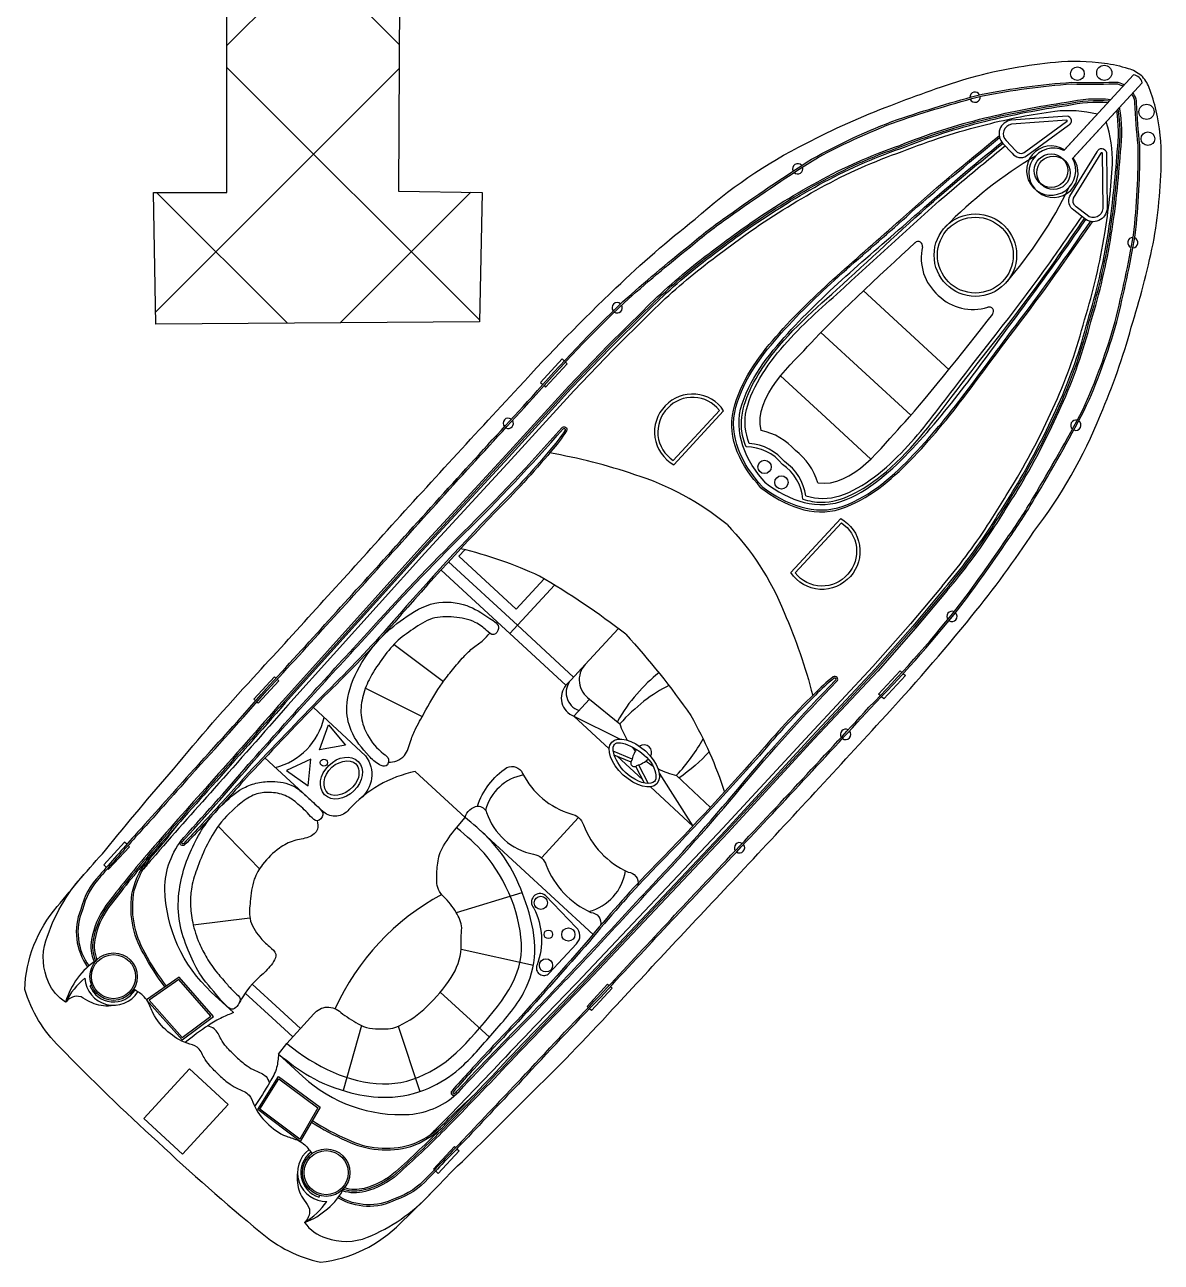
# Model space of a CAD drawing. Header units: metres. Extents: x 261896 to 262393, y 2168807 to 2169275.
# Drawn here: x 262044.1 to 262096.3, y 2168829.1 to 2168886 of the extents above; entities that cross this region are included whole.
import ezdxf

# ---------------------------------------------------------------- set-up
doc = ezdxf.new("R2010")
doc.units = ezdxf.units.M
doc.layers.add('PORT', color=5, linetype='Continuous')

msp = doc.modelspace()

# ---------------------------------------------------------------- linework, layer by layer
at = {"color": 32, "true_color": 0xcd6928}
for p, q in [((262084.585, 2168871.926), (262082.605, 2168873.751)), ((262082.736, 2168869.92), (262080.67, 2168871.826)), ((262084.585, 2168871.926), (262086.565, 2168870.1)), ((262080.888, 2168867.915), (262078.815, 2168869.826)), ((262082.736, 2168869.92), (262084.803, 2168868.015)), ((262080.888, 2168867.915), (262082.96, 2168866.005)), ((262066.717, 2168858.361), (262063.549, 2168861.281)), ((262066.368, 2168857.982), (262063.201, 2168860.901)), ((262061.039, 2168857.485), (262063.312, 2168855.781)), ((262059.724, 2168855.473), (262062.338, 2168854.173)), ((262070.032, 2168854.967), (262069.307, 2168854.181)), ((262069.307, 2168854.181), (262070.934, 2168852.681)), ((262069.307, 2168854.181), (262071.402, 2168853.134)), ((262071.996, 2168852.214), (262071.123, 2168852.581)), ((262071.937, 2168852.073), (262071.167, 2168852.396)), ((262071.306, 2168852.338), (262072.458, 2168851.276)), ((262072.143, 2168851.883), (262072.542, 2168851.114)), ((262072.279, 2168851.953), (262072.726, 2168851.092)), ((262073.23, 2168851.566), (262074.782, 2168849.133)), ((262072.83, 2168850.933), (262074.782, 2168849.133)), ((262067.82, 2168847.669), (262069.529, 2168849.523)), ((262052.959, 2168849.127), (262054.858, 2168847.163)), ((262064.915, 2168849.013), (262070.19, 2168844.15)), ((262063.906, 2168845.154), (262066.937, 2168846.076)), ((262051.806, 2168844.59), (262054.413, 2168844.914)), ((262064.127, 2168843.472), (262067.447, 2168842.736)), ((262054.519, 2168841.859), (262055.787, 2168840.69)), ((262047.127, 2168841.817), (262047.055, 2168841.789)), ((262054.196, 2168841.452), (262055.435, 2168840.309)), ((262063.159, 2168841.488), (262065.424, 2168839.428)), ((262056.384, 2168839.434), (262055.435, 2168840.309)), ((262056.734, 2168839.817), (262055.787, 2168840.69)), ((262059.545, 2168839.958), (262058.708, 2168836.967)), ((262061.235, 2168839.927), (262062.229, 2168836.922)), ((262057.612, 2168832.15), (262057.59, 2168832.076))]:
    msp.add_line(p, q, dxfattribs=at)
for points in [[(262050.182, 2168834.611, -0.01736), (262045.664, 2168838.981, -0.12634), (262044.06, 2168841.612, -0.172899), (262045.557, 2168845.427, -0.013884), (262047.771, 2168848.02, -0.008973), (262050.901, 2168851.75, -0.01509), (262054.563, 2168855.945, 0.002245), (262060.339, 2168862.296, -0.003342), (262066.784, 2168869.314, -0.016984), (262071.246, 2168873.874, -0.024546), (262074.882, 2168877.032, -0.067942), (262079.982, 2168880.515, -0.033948), (262083.881, 2168882.258, -0.022001), (262087.624, 2168883.569, -0.042872), (262091.455, 2168884.255, -0.059514), (262093.706, 2168884.202, -0.046364), (262094.795, 2168883.966, -0.104882), (262095.396, 2168883.651, -0.104882)], [(262050.182, 2168834.611, 0.01736), (262054.904, 2168830.462, 0.12634), (262057.656, 2168829.077, 0.172899), (262061.338, 2168830.877, 0.013884), (262063.743, 2168833.295, 0.008973), (262067.207, 2168836.717, 0.01509), (262071.091, 2168840.707, -0.002245), (262076.953, 2168846.978, 0.003342), (262083.425, 2168853.971, 0.016984), (262087.608, 2168858.789, 0.024546), (262090.462, 2168862.668, 0.067942), (262093.52, 2168868.034, 0.033948), (262094.941, 2168872.062, 0.022001), (262095.944, 2168875.898, 0.042872), (262096.317, 2168879.773, 0.059514), (262096.082, 2168882.012, 0.046364), (262095.758, 2168883.078, 0.104882), (262095.396, 2168883.651, 0.104882)], [(262051.648, 2168851.526, 0.006425), (262055.155, 2168855.434, 0.002217), (262060.92, 2168861.772, -0.003368), (262067.388, 2168868.869, -0.024633), (262071.567, 2168873.243, -0.015037), (262074.622, 2168875.828, -0.025439), (262076.391, 2168877.188, -0.013843), (262080.239, 2168879.789, -0.040266), (262084.189, 2168881.614, -0.016729), (262088.085, 2168882.783, -0.029739), (262092.194, 2168883.329, 0.01525), (262094.144, 2168883.335, -0.132389), (262094.494, 2168883.271, -0.028442), (262094.623, 2168883.209, -0.028442)], [(262051.704, 2168851.474, 0.006424), (262055.213, 2168855.383, 0.002217), (262060.977, 2168861.72, -0.003368), (262067.445, 2168868.818, -0.024633), (262071.619, 2168873.187, -0.015038), (262074.671, 2168875.769, -0.025461), (262076.435, 2168877.125, -0.013839), (262080.279, 2168879.723, -0.040238), (262084.214, 2168881.541, -0.016715), (262088.102, 2168882.708, -0.029693), (262092.196, 2168883.253, 0.015234), (262094.149, 2168883.259, -0.134036), (262094.463, 2168883.201, -0.024879), (262094.569, 2168883.151, -0.024879)], [(262066.923, 2168837.443, -0.006425), (262070.533, 2168841.256, -0.002217), (262076.383, 2168847.516, 0.003368), (262082.933, 2168854.537, 0.024633), (262086.954, 2168859.057, 0.015037), (262089.283, 2168862.311, 0.025439), (262090.495, 2168864.185, 0.013843), (262092.775, 2168868.231, 0.040266), (262094.273, 2168872.316, 0.016729), (262095.123, 2168876.294, 0.029739), (262095.335, 2168880.434, -0.01525), (262095.182, 2168882.378, 0.132389), (262095.09, 2168882.721, 0.028442), (262095.018, 2168882.845, 0.028442)], [(262066.867, 2168837.495, -0.006424), (262070.478, 2168841.309, -0.002217), (262076.327, 2168847.568, 0.003368), (262082.877, 2168854.59, 0.024633), (262086.894, 2168859.104, 0.015038), (262089.22, 2168862.355, 0.025461), (262090.428, 2168864.224, 0.013839), (262092.706, 2168868.265, 0.040238), (262094.199, 2168872.335, 0.016715), (262095.047, 2168876.305, 0.029693), (262095.258, 2168880.43, -0.015234), (262095.106, 2168882.376, 0.134036), (262095.022, 2168882.685, 0.024879), (262094.964, 2168882.787, 0.024879)], [(262072.508, 2168872.84, -0.031596), (262075.157, 2168875.18, -0.004928), (262077.045, 2168876.585, -0.02844), (262080.522, 2168878.754, -0.042875), (262084.29, 2168880.428, -0.035347), (262088.209, 2168881.689, -0.024093), (262091.963, 2168882.414, -0.079837), (262094.007, 2168882.541)], [(262072.562, 2168872.785, -0.031592), (262075.204, 2168875.119, -0.004926), (262077.09, 2168876.522, -0.028436), (262080.559, 2168878.687, -0.042895), (262084.317, 2168880.356, -0.035363), (262088.227, 2168881.614, -0.024111), (262091.977, 2168882.338, -0.077658), (262093.941, 2168882.47, -0.077658)], [(262072.617, 2168872.731, -0.031588), (262075.251, 2168875.058, -0.004924), (262077.135, 2168876.46, -0.028433), (262080.596, 2168878.62, -0.042917), (262084.344, 2168880.284, -0.035379), (262088.245, 2168881.539, -0.02413), (262091.991, 2168882.263, -0.075408), (262093.875, 2168882.399, -0.075408)], [(262072.725, 2168872.623, -0.031581), (262075.344, 2168874.936, -0.00492), (262077.224, 2168876.335, -0.028426), (262080.67, 2168878.485, -0.042959), (262084.398, 2168880.14, -0.035411), (262088.282, 2168881.39, -0.028829), (262091.425, 2168882, -0.092336), (262093.387, 2168881.869, -0.080328)], [(262086.358, 2168860.062, 0.031588), (262088.464, 2168862.876, 0.004924), (262089.709, 2168864.867, 0.028433), (262091.581, 2168868.492, 0.042917), (262092.936, 2168872.363, 0.035379), (262093.871, 2168876.353, 0.02413), (262094.288, 2168880.145, 0.075408), (262094.271, 2168882.034, 0.075408)], [(262086.417, 2168860.012, 0.031592), (262088.528, 2168862.834, 0.004926), (262089.774, 2168864.828, 0.028436), (262091.651, 2168868.461, 0.042895), (262093.01, 2168872.342, 0.035363), (262093.946, 2168876.341, 0.024111), (262094.364, 2168880.137, 0.077658), (262094.336, 2168882.106, 0.077658)], [(262086.475, 2168859.962, 0.031596), (262088.593, 2168862.793, 0.004928), (262089.84, 2168864.788, 0.02844), (262091.721, 2168868.43, 0.042875), (262093.084, 2168872.321, 0.035347), (262094.022, 2168876.329, 0.024093), (262094.441, 2168880.13, 0.079837), (262094.402, 2168882.177)], [(262089.041, 2168880.513), (262089.464, 2168880.062, 0.382221), (262090.126, 2168879.938), (262092.053, 2168881.348, 0.786544), (262091.987, 2168881.772), (262089.413, 2168881.588, 0.616464), (262089.041, 2168880.513, 3.844907)], [(262086.241, 2168860.161, 0.031581), (262088.335, 2168862.959, 0.00492), (262089.577, 2168864.946, 0.028426), (262091.441, 2168868.555, 0.042959), (262092.788, 2168872.405, 0.035411), (262093.719, 2168876.377, 0.028829), (262094.072, 2168879.56, 0.092336), (262093.782, 2168881.504, 0.080328)], [(262092.783, 2168877.063), (262092.299, 2168877.448, -0.382221), (262092.122, 2168878.098), (262093.372, 2168880.132, -0.786544), (262093.799, 2168880.102), (262093.824, 2168877.521, -0.616464), (262092.783, 2168877.063, -3.844907)], [(262072.508, 2168872.84), (262070.894, 2168871.248), (262069.077, 2168869.356), (262066.201, 2168866.198), (262062.225, 2168861.885), (262055.927, 2168854.895, -0.002601), (262052.547, 2168851.063, 0.004411), (262049.67, 2168847.808, 0.013009), (262047.796, 2168845.477, 0.113396), (262047.131, 2168843.92, 0.146005), (262047.249, 2168842.895, 1.595219)], [(262072.562, 2168872.785), (262070.948, 2168871.194), (262069.133, 2168869.304), (262066.258, 2168866.146), (262062.281, 2168861.833), (262055.984, 2168854.844, -0.002601), (262052.604, 2168851.012, 0.004411), (262049.729, 2168847.758, 0.013003), (262047.857, 2168845.431, 0.113337), (262047.207, 2168843.907, 0.144821), (262047.314, 2168842.941, 0.138987)], [(262072.616, 2168872.73), (262071.003, 2168871.14), (262069.189, 2168869.251), (262066.314, 2168866.094), (262062.338, 2168861.781), (262056.042, 2168854.793, -0.002601), (262052.661, 2168850.961, 0.00441), (262049.787, 2168847.708, 0.012997), (262047.919, 2168845.386, 0.113276), (262047.282, 2168843.893, 0.142458), (262047.379, 2168842.984, 0.142458)], [(262072.724, 2168872.621), (262071.112, 2168871.032), (262069.301, 2168869.147), (262066.427, 2168865.99), (262062.451, 2168861.678), (262056.157, 2168854.691, -0.002601), (262052.775, 2168850.858, 0.00441), (262049.903, 2168847.608, 0.002867), (262049.482, 2168847.105, 0.002867)], [(262073.908, 2168865.746), (262076.197, 2168868.229, 0.483063), (262073.514, 2168868.454, 0.50024), (262073.908, 2168865.746, 0.418424)], [(262053.659, 2168840.556), (262052.636, 2168841.499, -0.202722), (262050.505, 2168846.235, -0.178768), (262051.373, 2168848.604, 0.010028), (262054.534, 2168852.183, -0.005356), (262059.826, 2168858.018, -0.016605), (262064.217, 2168862.636, 0.018921), (262068.757, 2168867.442, -0.925873), (262068.971, 2168867.297, -0.041202), (262068.257, 2168866.357, -0.024461), (262065.693, 2168863.566, 0.012888), (262060.774, 2168858.168, -0.019359), (262057.817, 2168855.082, 0.002375), (262054.393, 2168851.514, -0.006386), (262052.278, 2168849.183, -0.013656), (262051.412, 2168848.267, -0.862706), (262051.218, 2168848.409, 0.648089)], [(262051.284, 2168848.369, -0.016488), (262051.43, 2168848.553, 0.010023), (262054.592, 2168852.132, -0.005356), (262059.882, 2168857.967, -0.016607), (262064.271, 2168862.581, 0.018921), (262068.815, 2168867.392, 0.01143), (262068.817, 2168867.394, -0.913283), (262068.906, 2168867.336, -0.041174), (262068.199, 2168866.407, -0.024478), (262065.638, 2168863.62, 0.012889), (262060.717, 2168858.218, -0.019362), (262057.763, 2168855.136, 0.002377), (262054.336, 2168851.566, -0.006391), (262052.222, 2168849.235, -0.013664), (262051.358, 2168848.321, 0.000701), (262051.358, 2168848.321, -0.819976), (262051.284, 2168848.369, -0.819976)], [(262076.351, 2168862.994, 0.096403), (262072.111, 2168865.283, 0.040538), (262068.196, 2168866.284, 1.92312)], [(262076.351, 2168862.994, -0.096403), (262078.976, 2168858.954, -0.040538), (262080.291, 2168855.133, -1.92312)], [(262079.291, 2168860.783), (262081.58, 2168863.265, -0.483063), (262082.022, 2168860.609, -0.50024), (262079.291, 2168860.783, -0.418424)], [(262071.697, 2168857.947, 0.033687), (262067.73, 2168860.624, 0.051879), (262064.101, 2168861.88, 1.92312)], [(262086.357, 2168860.061), (262084.903, 2168858.324), (262083.168, 2168856.363), (262080.254, 2168853.242), (262076.278, 2168848.929), (262069.823, 2168842.087, 0.002601), (262066.277, 2168838.407, -0.00441), (262063.268, 2168835.279, -0.012997), (262061.105, 2168833.228, -0.113276), (262059.669, 2168832.473, -0.142458), (262058.755, 2168832.496, -0.142458)], [(262086.24, 2168860.16), (262084.787, 2168858.425), (262083.054, 2168856.466), (262080.141, 2168853.346), (262076.165, 2168849.034), (262069.712, 2168842.194, 0.002601), (262066.166, 2168838.513, -0.00441), (262063.159, 2168835.387, -0.002867), (262062.692, 2168834.926, -0.002867)], [(262086.475, 2168859.962), (262085.019, 2168858.224), (262083.281, 2168856.26), (262080.366, 2168853.138), (262076.39, 2168848.825), (262069.933, 2168841.981, 0.002601), (262066.389, 2168838.301, -0.004411), (262063.377, 2168835.171, -0.013009), (262061.206, 2168833.113, -0.113396), (262059.708, 2168832.325, -0.146005), (262058.676, 2168832.359, -1.595219)], [(262086.416, 2168860.012), (262084.961, 2168858.274), (262083.225, 2168856.311), (262080.31, 2168853.19), (262076.334, 2168848.877), (262069.878, 2168842.034, 0.002601), (262066.333, 2168838.354, -0.004411), (262063.323, 2168835.225, -0.013003), (262061.156, 2168833.171, -0.113337), (262059.688, 2168832.399, -0.144821), (262058.717, 2168832.427, -0.138987)], [(262071.339, 2168858.197), (262069.835, 2168856.566, 0.462925), (262070.032, 2168854.967), (262071.421, 2168853.834)], [(262071.697, 2168857.947, -0.033687), (262074.687, 2168854.209, -0.051879), (262076.233, 2168850.695, -1.92312)], [(262069.835, 2168856.566), (262069.183, 2168855.859, 0.545737), (262069.55, 2168854.445, 0.282905)], [(262055.728, 2168838.648), (262056.849, 2168837.615, 0.202722), (262061.742, 2168835.875, 0.178768), (262064.033, 2168836.932, -0.010028), (262067.343, 2168840.372, 0.005356), (262072.731, 2168846.12, 0.016605), (262076.977, 2168850.872, -0.018921), (262081.4, 2168855.786, 0.925873), (262081.237, 2168855.988, 0.041202), (262080.359, 2168855.2, 0.024461), (262077.784, 2168852.418, -0.012888), (262072.803, 2168847.078, 0.019359), (262069.967, 2168843.88, -0.002375), (262066.689, 2168840.178, 0.006386), (262064.537, 2168837.881, 0.013656), (262063.693, 2168836.944, 0.862706), (262063.851, 2168836.762, -0.648089)], [(262063.806, 2168836.825, 0.016488), (262063.977, 2168836.985, -0.010023), (262067.289, 2168840.426, 0.005356), (262072.675, 2168846.173, 0.016607), (262076.918, 2168850.921, -0.018921), (262081.344, 2168855.84, -0.01143), (262081.347, 2168855.842, 0.913283), (262081.282, 2168855.926, 0.041174), (262080.413, 2168855.146, 0.024478), (262077.843, 2168852.367, -0.012889), (262072.858, 2168847.024, 0.019362), (262070.026, 2168843.83, -0.002377), (262066.745, 2168840.126, 0.006391), (262064.593, 2168837.829, 0.013664), (262063.752, 2168836.894, -0.000701), (262063.752, 2168836.894, 0.819976), (262063.806, 2168836.825, 0.819976)], [(262069.183, 2168855.859), (262068.947, 2168855.603, 0.516839), (262069.307, 2168854.181, 0.282905)], [(262057.33, 2168854.578), (262059.732, 2168852.363, -0.406088), (262059.477, 2168850.386)], [(262064.305, 2168849.527), (262062.014, 2168851.64, 0.158322), (262058.964, 2168849.887, -0.417676), (262057.806, 2168849.771), (262055.105, 2168852.262)], [(262051.648, 2168851.526, -0.002942), (262049.102, 2168848.683, 0.002013), (262047.491, 2168846.861, 0.130442), (262046.636, 2168845.296, 0.261246), (262046.953, 2168842.651, 0.209197)], [(262064.874, 2168850.047, -0.164009), (262066.224, 2168851.821, -0.407559), (262066.955, 2168851.555, 0.20466), (262069.168, 2168849.69, -0.28657), (262069.748, 2168849.189, 0.198759), (262071.802, 2168847.017, -0.45148), (262072.248, 2168846.42, -1.463971)], [(262051.705, 2168851.475, -0.002941), (262049.159, 2168848.631, 0.002014), (262047.548, 2168846.809, 0.130992), (262046.71, 2168845.272, 0.261832), (262047.015, 2168842.696, 0.261832)], [(262064.305, 2168849.527, -0.291269), (262064.889, 2168850.049, -0.299867), (262065.299, 2168849.759, 0.273478), (262067.458, 2168847.836, -0.28657), (262068.038, 2168847.335, 0.198759), (262070.092, 2168845.163, -0.45148), (262070.538, 2168844.565, -1.463971)], [(262055.728, 2168838.648), (262056.108, 2168839.131), (262057.355, 2168840.499, -0.448043), (262058.591, 2168840.559, 0.025561), (262059.39, 2168840.036, 0.15676), (262060.463, 2168839.812, 0.144288), (262061.272, 2168839.944, 0.079427), (262062.548, 2168840.831, 0.054179), (262063.667, 2168842.169, 0.127294), (262064.13, 2168843.499, -0.025195), (262064.153, 2168844.456, 0.112656), (262063.902, 2168845.16, 0.061652), (262063.319, 2168845.89, -0.222278), (262063.012, 2168846.593, -0.049109), (262063.042, 2168847.329, -0.09997), (262063.248, 2168848.092, -0.045992), (262063.915, 2168849.053), (262064.305, 2168849.527)], [(262050.582, 2168841.774, -0.043334), (262049.597, 2168843.291, -0.18333), (262049.099, 2168846.165, -0.123985), (262050.165, 2168848.033, 0.015377), (262051.112, 2168849.222)], [(262050.519, 2168841.73, -0.043195), (262049.53, 2168843.254, -0.183415), (262049.024, 2168846.183, -0.094511), (262049.769, 2168847.687)], [(262045.936, 2168841.035, -0.164393), (262045.157, 2168841.956, -0.188684), (262045.033, 2168843.858, -0.10758), (262046.772, 2168846.892)], [(262066.923, 2168837.443, 0.002942), (262064.295, 2168834.675, -0.002013), (262062.61, 2168832.922, -0.130442), (262061.119, 2168831.943, -0.261246), (262058.457, 2168832.044, -0.209197)], [(262066.868, 2168837.496, 0.002941), (262064.239, 2168834.727, -0.002014), (262062.554, 2168832.974, -0.130992), (262061.09, 2168832.014, -0.261832), (262058.497, 2168832.109, -0.261832)], [(262057.289, 2168835.59, 0.043334), (262058.882, 2168834.731, 0.18333), (262061.786, 2168834.468, 0.123985), (262063.561, 2168835.682, -0.015377), (262064.67, 2168836.722)], [(262057.25, 2168835.524, 0.043195), (262058.849, 2168834.662, 0.183415), (262061.81, 2168834.395, 0.094511), (262063.249, 2168835.259)], [(262056.929, 2168830.899, 0.164393), (262057.911, 2168830.197, 0.188684), (262059.817, 2168830.228, 0.10758), (262062.699, 2168832.207)]]:
    msp.add_lwpolyline(points, format="xyb", dxfattribs=at)
for points in [[(262095.044, 2168883.667), (262091.84, 2168880.191)], [(262091.865, 2168880.218), (262095.044, 2168883.667)], [(262095.44, 2168883.302), (262092.236, 2168879.827)], [(262092.26, 2168879.854), (262095.44, 2168883.302)], [(262068.865, 2168870.515), (262068.767, 2168870.605), (262067.775, 2168869.53), (262067.881, 2168869.432)], [(262067.937, 2168869.38), (262068.011, 2168869.312), (262069.003, 2168870.387), (262068.921, 2168870.463)], [(262064.296, 2168861.833), (262064.025, 2168861.539), (262066.661, 2168859.109), (262067.942, 2168860.499)], [(262068.947, 2168855.603), (262066.368, 2168857.982), (262068.422, 2168860.211)], [(262069.297, 2168855.982), (262066.717, 2168858.361)], [(262083.398, 2168855.126), (262083.324, 2168855.195), (262084.315, 2168856.27), (262084.397, 2168856.194)], [(262084.454, 2168856.142), (262084.551, 2168856.052), (262083.56, 2168854.977), (262083.454, 2168855.074)], [(262055.611, 2168855.93), (262055.538, 2168855.997), (262054.59, 2168854.969), (262054.677, 2168854.889)], [(262054.733, 2168854.837), (262054.791, 2168854.784), (262055.738, 2168855.812), (262055.667, 2168855.878)], [(262074.03, 2168851.463), (262075.585, 2168849.992)], [(262048.753, 2168848.291), (262048.651, 2168848.384), (262047.693, 2168847.344), (262047.816, 2168847.23)], [(262047.872, 2168847.178), (262047.911, 2168847.143), (262048.87, 2168848.183), (262048.809, 2168848.239)], [(262069.973, 2168840.787), (262069.915, 2168840.839), (262070.863, 2168841.868), (262070.935, 2168841.802)], [(262070.991, 2168841.75), (262071.064, 2168841.683), (262070.116, 2168840.654), (262070.029, 2168840.735)], [(262062.896, 2168833.328), (262062.857, 2168833.363), (262063.816, 2168834.403), (262063.876, 2168834.347)], [(262063.933, 2168834.295), (262064.034, 2168834.202), (262063.075, 2168833.162), (262062.952, 2168833.276)]]:
    msp.add_lwpolyline(points, dxfattribs=at)
for points in [[(262089.18, 2168880.645), (262089.611, 2168880.186, 0.383069), (262090.02, 2168880.098), (262091.967, 2168881.524, 0.853636), (262091.979, 2168881.579), (262089.433, 2168881.397, 0.613527)], [(262092.904, 2168877.212), (262092.411, 2168877.604, -0.383069), (262092.29, 2168878.006), (262093.553, 2168880.061, -0.853636), (262093.607, 2168880.078), (262093.633, 2168877.526, -0.613527)], [(262073.879, 2168865.941), (262075.999, 2168868.24, 0.460147), (262073.624, 2168868.347, 0.47706)], [(262079.488, 2168860.77), (262081.608, 2168863.069, -0.460147), (262081.907, 2168860.711, -0.47706)], [(262067.998, 2168845.946, 0.917705), (262067.466, 2168845.355, -0.209704), (262067.617, 2168842.749, 0.850912), (262068.181, 2168842.369), (262069.429, 2168843.723, 0.435659), (262069.419, 2168844.47)]]:
    msp.add_lwpolyline(points, format="xyb", close=True, dxfattribs=at)
for points in [[(262057.612, 2168852.637), (262058.028, 2168853.783), (262058.812, 2168852.85)], [(262057.209, 2168852.201), (262056.101, 2168851.693), (262057.095, 2168850.987)], [(262051.293, 2168839.307), (262052.736, 2168840.383), (262051.161, 2168842.177), (262049.666, 2168841.134)], [(262051.304, 2168839.411), (262052.623, 2168840.395), (262051.149, 2168842.075), (262049.781, 2168841.121)], [(262049.531, 2168835.686), (262051.632, 2168837.966), (262053.409, 2168836.328), (262051.307, 2168834.049)], [(262054.773, 2168836.099), (262055.729, 2168837.624), (262057.644, 2168836.2), (262056.726, 2168834.625)], [(262054.876, 2168836.118), (262055.75, 2168837.513), (262057.544, 2168836.18), (262056.703, 2168834.738)]]:
    msp.add_lwpolyline(points, close=True, dxfattribs=at)
for centre, radius in [((262092.463, 2168883.722), 0.313), ((262093.698, 2168883.759), 0.349), ((262095.641, 2168881.968), 0.349), ((262095.704, 2168880.733), 0.313), ((262091.252, 2168879.267), 0.771), ((262091.362, 2168879.166), 0.771), ((262087.771, 2168875.381), 1.896), ((262087.771, 2168875.381), 1.896), ((262087.771, 2168875.381), 1.743), ((262087.771, 2168875.381), 1.743), ((262078.078, 2168865.643), 0.305), ((262078.851, 2168864.931), 0.305), ((262057.814, 2168852.047), 0.163), ((262067.793, 2168845.6), 0.304), ((262068.136, 2168844.153), 0.197), ((262069.055, 2168844.144), 0.304), ((262048.144, 2168842.208), 1.09), ((262048.144, 2168842.208), 1.013), ((262068.028, 2168842.727), 0.304), ((262057.92, 2168833.196), 1.09), ((262057.92, 2168833.196), 1.013)]:
    msp.add_circle(centre, radius, dxfattribs=at)
for centre, radius, start, end in [((262094.992, 2168883.213), 0.456, 11.2323, 83.4176), ((262094.992, 2168883.213), 0.456, 11.2323, 83.4176), ((262087.756, 2168882.642), 0.237, 27.5554, 182.6974), ((262087.756, 2168882.642), 0.237, 201.3352, 8.9176), ((262091.252, 2168879.267), 1.132, 57.2089, 29.6585), ((262091.362, 2168879.166), 1.132, 64.9914, 37.441), ((262079.603, 2168879.35), 0.237, 38.9408, 207.0365), ((262079.603, 2168879.35), 0.237, 225.6715, 20.3057), ((262100.8, 2168862.604), 20.143, 120.6523, 135.7231), ((262073.98, 2168887.331), 20.143, 318.9268, 333.9976), ((262085.139, 2168875.804), 0.202, 346.5196, 132.9873), ((262095.009, 2168875.955), 0.237, 85.7323, 253.3147), ((262095.009, 2168875.955), 0.237, 271.9525, 67.0945), ((262087.56, 2168875.254), 2.281, 167.2642, 229.0653), ((262071.3, 2168872.961), 0.237, 48.6445, 219.0511), ((262087.662, 2168875.16), 2.281, 225.5846, 287.3857), ((262071.3, 2168872.961), 0.237, 237.71, 29.9856), ((262088.406, 2168872.792), 0.202, 321.6626, 108.1303), ((262066.291, 2168867.648), 0.237, 52.355, 222.4542), ((262066.291, 2168867.648), 0.237, 241.1143, 33.6949), ((262092.389, 2168867.561), 0.237, 74.3442, 228.9784), ((262092.389, 2168867.561), 0.237, 247.6134, 55.7091), ((262077.331, 2168864.484), 2.894, 41.5985, 78.2008), ((262077.224, 2168864.421), 2.146, 38.6134, 89.8205), ((262077.224, 2168864.421), 2.3, 38.6134, 86.3632), ((262077.756, 2168864.092), 2.894, 16.4491, 53.0514), ((262077.702, 2168863.98), 2.146, 4.8294, 56.0365), ((262077.702, 2168863.98), 2.3, 8.2867, 56.0365), ((262086.694, 2168858.768), 0.237, 64.6643, 216.9399), ((262086.694, 2168858.768), 0.237, 235.5988, 46.0054), ((262054.788, 2168854.838), 3.124, 284.7935, 346.681), ((262074.797, 2168854.927), 3.548, 197.9499, 211.3009), ((262081.805, 2168853.345), 0.237, 60.955, 213.5355), ((262081.805, 2168853.345), 0.237, 232.1957, 42.2948), ((262073.185, 2168851.905), 1.241, 142.9275, 168.9203), ((262074.797, 2168854.927), 3.548, 217.2741, 221.514), ((262073.185, 2168851.905), 1.241, 133.4404, 133.7097), ((262072.54, 2168852.519), 0.347, 328.1272, 126.4728), ((262072.089, 2168852.031), 0.166, 137.3249, 317.3249), ((262071.875, 2168853.113), 1.241, 285.7296, 313.3696), ((262074.797, 2168854.927), 3.548, 232.2274, 238.5668), ((262071.875, 2168853.113), 1.241, 320.9402, 321.2095), ((262074.797, 2168854.927), 3.548, 242.7591, 257.5149), ((262067.404, 2168849.276), 2.243, 100.525, 164.7291), ((262076.928, 2168848.133), 0.237, 58.5469, 214.7961), ((262076.928, 2168848.133), 0.237, 233.4203, 39.9227), ((262069.455, 2168847.384), 2.243, 283.9494, 352.0969), ((262068.512, 2168836.141), 11.166, 118.2245, 155.697), ((262049.311, 2168840.045), 3.517, 123.3206, 163.6562), ((262049.061, 2168839.421), 3.517, 129.4503, 152.6829), ((262048.144, 2168842.208), 1.32, 183.0975, 327.9991), ((262048.144, 2168842.208), 1.167, 201.0492, 327.9991), ((262057.92, 2168833.196), 1.32, 126.6508, 271.5524), ((262057.92, 2168833.196), 1.167, 126.6508, 253.6006), ((262055.669, 2168834.183), 3.517, 290.9937, 331.3293), ((262055.067, 2168833.883), 3.517, 301.967, 325.1996)]:
    msp.add_arc(centre, radius, start, end, dxfattribs=at)
for start_param, end_param in [(0.830012, 1.576846), (4.712389, 5.232342)]:
    msp.add_ellipse((262072.734, 2168852.658), major_axis=(2.808, 3.046), ratio=0.425319, start_param=start_param, end_param=end_param, dxfattribs=at)
for centre, major_axis, ratio in [((262072.089, 2168852.031), (1.037, -0.956), 0.533092), ((262058.62, 2168851.334), (0.771, 0.764), 0.758117)]:
    msp.add_ellipse(centre, major_axis=major_axis, ratio=ratio, dxfattribs=at)
for points, knots in [([(262077.912, 2168864.688), (262077.022, 2168865.658), (262076.327, 2168866.941), (262076.963, 2168869.566), (262077.79, 2168870.697), (262080.378, 2168873.667), (262082.383, 2168875.241), (262085.779, 2168878.325), (262087.287, 2168879.581), (262088.866, 2168880.87)], [0, 0, 0, 0, 0.0462196, 0.0462196, 0.0924392, 0.0924392, 0.1947325, 0.1947325, 0.2709084, 0.2709084, 0.2709084, 0.2709084]), ([(262077.969, 2168864.74), (262077.053, 2168865.739), (262076.393, 2168867.061), (262077.128, 2168869.721), (262078.006, 2168870.85), (262080.642, 2168873.8), (262082.645, 2168875.389), (262085.97, 2168878.383), (262087.391, 2168879.567), (262088.884, 2168880.785)], [0, 0, 0, 0, 0.0480884, 0.0480884, 0.0961768, 0.0961768, 0.1985377, 0.1985377, 0.2704106, 0.2704106, 0.2704106, 0.2704106]), ([(262078.139, 2168864.896), (262077.203, 2168865.916), (262076.618, 2168867.223), (262077.476, 2168869.87), (262078.415, 2168870.989), (262081.143, 2168873.941), (262083.182, 2168875.588), (262086.425, 2168878.463), (262087.706, 2168879.527), (262088.988, 2168880.576)], [0, 0, 0, 0, 0.0508337, 0.0508337, 0.1016674, 0.1016674, 0.2060328, 0.2060328, 0.2709084, 0.2709084, 0.2709084, 0.2709084]), ([(262077.231, 2168866.567), (262077.121, 2168866.84), (262076.792, 2168868.036), (262078.216, 2168871.017), (262081.674, 2168873.982), (262085.337, 2168877.49), (262087.962, 2168879.637), (262089.037, 2168880.517)], [0.0234044, 0.0234044, 0.0234044, 0.0234044, 0.0350942, 0.0739111, 0.138251, 0.2165713, 0.2709084, 0.2709084, 0.2709084, 0.2709084]), ([(262077.37, 2168866.716), (262077.186, 2168867.224), (262077.119, 2168867.739), (262077.515, 2168869.402), (262078.321, 2168870.513), (262079.931, 2168872.308), (262080.836, 2168873.081), (262083.52, 2168875.517), (262085.29, 2168877.2), (262087.805, 2168879.31), (262088.469, 2168879.854), (262089.134, 2168880.398)], [0.0248254, 0.0248254, 0.0248254, 0.0248254, 0.0474598, 0.0474598, 0.0949196, 0.0949196, 0.1423794, 0.1423794, 0.237299, 0.237299, 0.2709084, 0.2709084, 0.2709084, 0.2709084]), ([(262079.978, 2168864.312), (262080.499, 2168864.17), (262081.018, 2168864.144), (262082.643, 2168864.674), (262083.685, 2168865.567), (262085.344, 2168867.318), (262086.041, 2168868.283), (262088.251, 2168871.155), (262089.785, 2168873.055), (262091.685, 2168875.733), (262092.173, 2168876.44), (262092.661, 2168877.146)], [0.0248254, 0.0248254, 0.0248254, 0.0248254, 0.0474598, 0.0474598, 0.0949196, 0.0949196, 0.1423794, 0.1423794, 0.237299, 0.237299, 0.2709084, 0.2709084, 0.2709084, 0.2709084]), ([(262077.912, 2168864.688), (262078.952, 2168863.88), (262080.287, 2168863.291), (262082.851, 2168864.138), (262083.912, 2168865.053), (262086.662, 2168867.873), (262088.068, 2168869.999), (262090.866, 2168873.634), (262091.996, 2168875.239), (262093.153, 2168876.918)], [0, 0, 0, 0, 0.0462196, 0.0462196, 0.0924392, 0.0924392, 0.1947325, 0.1947325, 0.2709084, 0.2709084, 0.2709084, 0.2709084]), ([(262077.959, 2168864.749), (262079.029, 2168863.916), (262080.401, 2168863.366), (262082.993, 2168864.314), (262084.046, 2168865.281), (262086.773, 2168868.148), (262088.195, 2168870.273), (262090.909, 2168873.829), (262091.974, 2168875.342), (262093.067, 2168876.929)], [0, 0, 0, 0, 0.0480884, 0.0480884, 0.0961768, 0.0961768, 0.1985377, 0.1985377, 0.2704106, 0.2704106, 0.2704106, 0.2704106]), ([(262078.101, 2168864.93), (262079.193, 2168864.08), (262080.544, 2168863.603), (262083.112, 2168864.674), (262084.152, 2168865.7), (262086.873, 2168868.658), (262088.349, 2168870.824), (262090.952, 2168874.289), (262091.909, 2168875.652), (262092.85, 2168877.015)], [0, 0, 0, 0, 0.0508337, 0.0508337, 0.1016674, 0.1016674, 0.2060328, 0.2060328, 0.2709084, 0.2709084, 0.2709084, 0.2709084]), ([(262079.841, 2168864.161), (262080.121, 2168864.073), (262081.34, 2168863.843), (262084.195, 2168865.503), (262086.87, 2168869.191), (262090.07, 2168873.127), (262091.998, 2168875.916), (262092.787, 2168877.059)], [0.0234044, 0.0234044, 0.0234044, 0.0234044, 0.0350942, 0.0739111, 0.138251, 0.2165713, 0.2709084, 0.2709084, 0.2709084, 0.2709084]), ([(262077.923, 2168867.317), (262077.536, 2168868.869), (262079.428, 2168870.472), (262081.077, 2168872.298), (262083.427, 2168874.519), (262085.005, 2168875.955)], [0.0313661, 0.0313661, 0.0313661, 0.0313661, 0.1084744, 0.1084744, 0.1920729, 0.1920729, 0.1920729, 0.1920729]), ([(262080.532, 2168864.912), (262082.11, 2168864.652), (262083.554, 2168866.667), (262085.241, 2168868.459), (262087.264, 2168870.981), (262088.567, 2168872.671)], [0.0313661, 0.0313661, 0.0313661, 0.0313661, 0.1084744, 0.1084744, 0.1920729, 0.1920729, 0.1920729, 0.1920729]), ([(262073.013, 2168851.179), (262073.121, 2168851.296), (262073.124, 2168851.589), (262072.547, 2168852.603), (262071.498, 2168853.099), (262070.941, 2168852.756), (262071.238, 2168851.88), (262072.399, 2168851.06), (262072.873, 2168851.028), (262073.013, 2168851.179)], [0, 0, 0, 0, 1.031451, 1.031451, 2.992455, 2.992455, 4.95346, 4.95346, 6.283185, 6.283185, 6.283185, 6.283185]), ([(262059.282, 2168851.99), (262059.028, 2168852.246), (262058.38, 2168852.126), (262057.697, 2168851.243), (262057.777, 2168850.694), (262058.509, 2168850.429), (262059.168, 2168850.778), (262059.48, 2168851.554), (262059.435, 2168851.836), (262059.282, 2168851.99)], [0, 0, 0, 0, 1.743273, 1.743273, 3.486547, 3.486547, 5.22982, 5.22982, 6.283185, 6.283185, 6.283185, 6.283185]), ([(262056.108, 2168839.131), (262057.488, 2168838.043), (262058.956, 2168837.316), (262062.058, 2168837.239), (262063.426, 2168838.096), (262065.695, 2168840.65), (262066.893, 2168841.977), (262066.916, 2168844.948), (262066.22, 2168846.673), (262064.815, 2168848.304), (262064.386, 2168848.665), (262063.915, 2168849.053)], [0, 0, 0, 0, 0.0684102, 0.0684102, 0.1368204, 0.1368204, 0.2052306, 0.2052306, 0.2736407, 0.2736407, 0.2974604, 0.2974604, 0.2974604, 0.2974604]), ([(262053.786, 2168838.52), (262053.629, 2168838.669), (262053.367, 2168838.918), (262053.051, 2168839.36), (262052.868, 2168839.813), (262052.58, 2168839.911), (262052.47, 2168839.944)], [0, 0, 0, 0, 0.00840925, 0.01405459, 0.02148076, 0.02583256, 0.02583256, 0.02583256, 0.02583256]), ([(262053.786, 2168838.52), (262053.947, 2168838.375), (262054.217, 2168838.134), (262054.684, 2168837.855), (262055.149, 2168837.709), (262055.271, 2168837.43), (262055.313, 2168837.323)], [0, 0, 0, 0, 0.00840925, 0.01405459, 0.02148076, 0.02583256, 0.02583256, 0.02583256, 0.02583256])]:
    msp.add_open_spline(points, degree=3, knots=knots, dxfattribs=at)
for points in [[(262065.062, 2168858.315), (262065.295, 2168858.129), (262065.624, 2168857.936), (262065.846, 2168858.209), (262065.449, 2168858.679), (262064.383, 2168859.27), (262062.913, 2168859.376), (262061.474, 2168858.666), (262060.359, 2168857.705), (262059.352, 2168856.258), (262058.87, 2168854.619), (262059.066, 2168853.53), (262059.891, 2168852.352), (262060.379, 2168851.951), (262060.675, 2168851.9), (262060.784, 2168852.208), (262060.562, 2168852.457), (262059.827, 2168853.319), (262059.54, 2168854.123), (262059.593, 2168855.031), (262059.891, 2168855.859), (262060.479, 2168856.789), (262061.148, 2168857.594), (262061.915, 2168858.187), (262062.801, 2168858.67), (262063.793, 2168858.736), (262064.771, 2168858.496), (262065.062, 2168858.315)], [(262060.781, 2168852.062), (262061.168, 2168852.135), (262061.517, 2168852.373), (262061.814, 2168853.068), (262062.049, 2168853.626), (262062.507, 2168854.474), (262063.264, 2168855.714), (262063.732, 2168856.315), (262064.245, 2168856.918), (262064.698, 2168857.34), (262065.144, 2168857.683), (262065.443, 2168858)], [(262057.505, 2168849.376), (262057.521, 2168848.981), (262057.111, 2168848.624), (262056.439, 2168848.455), (262055.774, 2168848.117), (262054.998, 2168847.364), (262054.615, 2168846.683), (262054.43, 2168845.658), (262054.419, 2168844.879), (262054.863, 2168844.035), (262055.319, 2168843.587), (262055.602, 2168843.245), (262055.502, 2168842.902), (262055.016, 2168842.344), (262054.083, 2168841.273), (262053.639, 2168840.716), (262053.022, 2168841.21), (262052.087, 2168842.379), (262051.579, 2168843.419), (262051.189, 2168844.676), (262051.152, 2168846.048), (262051.411, 2168847.245), (262051.849, 2168848.309), (262052.432, 2168849.295), (262053.23, 2168850.19), (262054.205, 2168850.923), (262054.861, 2168851.134), (262055.558, 2168851.18), (262056.531, 2168850.902), (262056.998, 2168850.516), (262057.547, 2168850.008), (262057.77, 2168849.64), (262057.505, 2168849.376), (262057.203, 2168849.577), (262056.623, 2168850.145), (262056.035, 2168850.534), (262055.308, 2168850.673), (262054.657, 2168850.588), (262054, 2168850.184), (262053.002, 2168849.185), (262052.392, 2168848.162), (262051.967, 2168847.14), (262051.721, 2168846.225), (262051.685, 2168845.546), (262051.782, 2168844.7), (262052.089, 2168843.737), (262052.427, 2168843.072), (262052.922, 2168842.371), (262053.381, 2168841.839), (262053.722, 2168841.475), (262053.964, 2168841.186), (262053.901, 2168840.963)], [(262055.728, 2168838.648), (262057.153, 2168837.629), (262059.051, 2168836.873), (262060.728, 2168836.663), (262062.639, 2168837.08), (262064.034, 2168837.971), (262065.578, 2168839.605), (262067.012, 2168841.492), (262067.515, 2168843.32), (262067.173, 2168845.393), (262066.491, 2168847.054), (262065.356, 2168848.597), (262064.305, 2168849.527)], [(262048.274, 2168840.894), (262047.782, 2168840.854), (262046.96, 2168841.096), (262046.536, 2168841.302), (262046.168, 2168841.223), (262045.936, 2168841.035)], [(262053.006, 2168837.674), (262052.555, 2168838.135), (262052.307, 2168838.49), (262051.99, 2168838.964), (262051.53, 2168839.146), (262050.647, 2168839.672), (262049.963, 2168840.519), (262049.716, 2168841.059), (262049.492, 2168841.337), (262049.068, 2168841.629)], [(262053.659, 2168840.556), (262053.142, 2168840.329), (262052.505, 2168839.969), (262051.44, 2168839.178)], [(262055.728, 2168838.648), (262055.642, 2168838.025), (262055.334, 2168837.361), (262054.632, 2168836.235)], [(262053.006, 2168837.674), (262053.502, 2168837.261), (262053.877, 2168837.043), (262054.374, 2168836.765), (262054.593, 2168836.322), (262055.189, 2168835.484), (262056.089, 2168834.871), (262056.647, 2168834.669), (262056.942, 2168834.469), (262057.267, 2168834.069)], [(262056.6, 2168833.219), (262056.6, 2168832.725), (262056.907, 2168831.925), (262057.147, 2168831.519), (262057.098, 2168831.146), (262056.929, 2168830.899)]]:
    msp.add_spline(points, degree=3, dxfattribs=at)
for points in [[(262073.214, 2168856.179), (262072.52, 2168855.618), (262071.836, 2168854.876), (262071.308, 2168853.937)], [(262075.526, 2168852.549), (262075.133, 2168852.115), (262074.669, 2168851.7), (262074.13, 2168851.336)]]:
    msp.add_open_spline(points, degree=3, dxfattribs=at)
at = {"layer": 'PORT', "linetype": 'Continuous'}
for p, q in [((262061.284, 2168885.067), (262045.172, 2168901.18)), ((262053.359, 2168885.023), (262069.516, 2168901.18)), ((262050.08, 2168872.763), (262061.277, 2168883.961)), ((262064.978, 2168872.394), (262053.359, 2168884.012)), ((262056.145, 2168872.246), (262050.125, 2168878.266)), ((262058.562, 2168872.265), (262064.571, 2168878.274))]:
    msp.add_line(p, q, dxfattribs=at)
at = {"layer": 'PORT'}
for p, q in [((262053.359, 2168878.266), (262053.359, 2168887.367)), ((262061.299, 2168887.309), (262061.24, 2168878.324)), ((262050.091, 2168872.199), (262049.974, 2168878.266)), ((262049.974, 2168878.266), (262053.359, 2168878.266)), ((262061.24, 2168878.324), (262065.093, 2168878.266)), ((262065.093, 2168878.266), (262064.976, 2168872.315)), ((262064.976, 2168872.315), (262050.091, 2168872.199))]:
    msp.add_line(p, q, dxfattribs=at)

doc.saveas('drawing.dxf')
